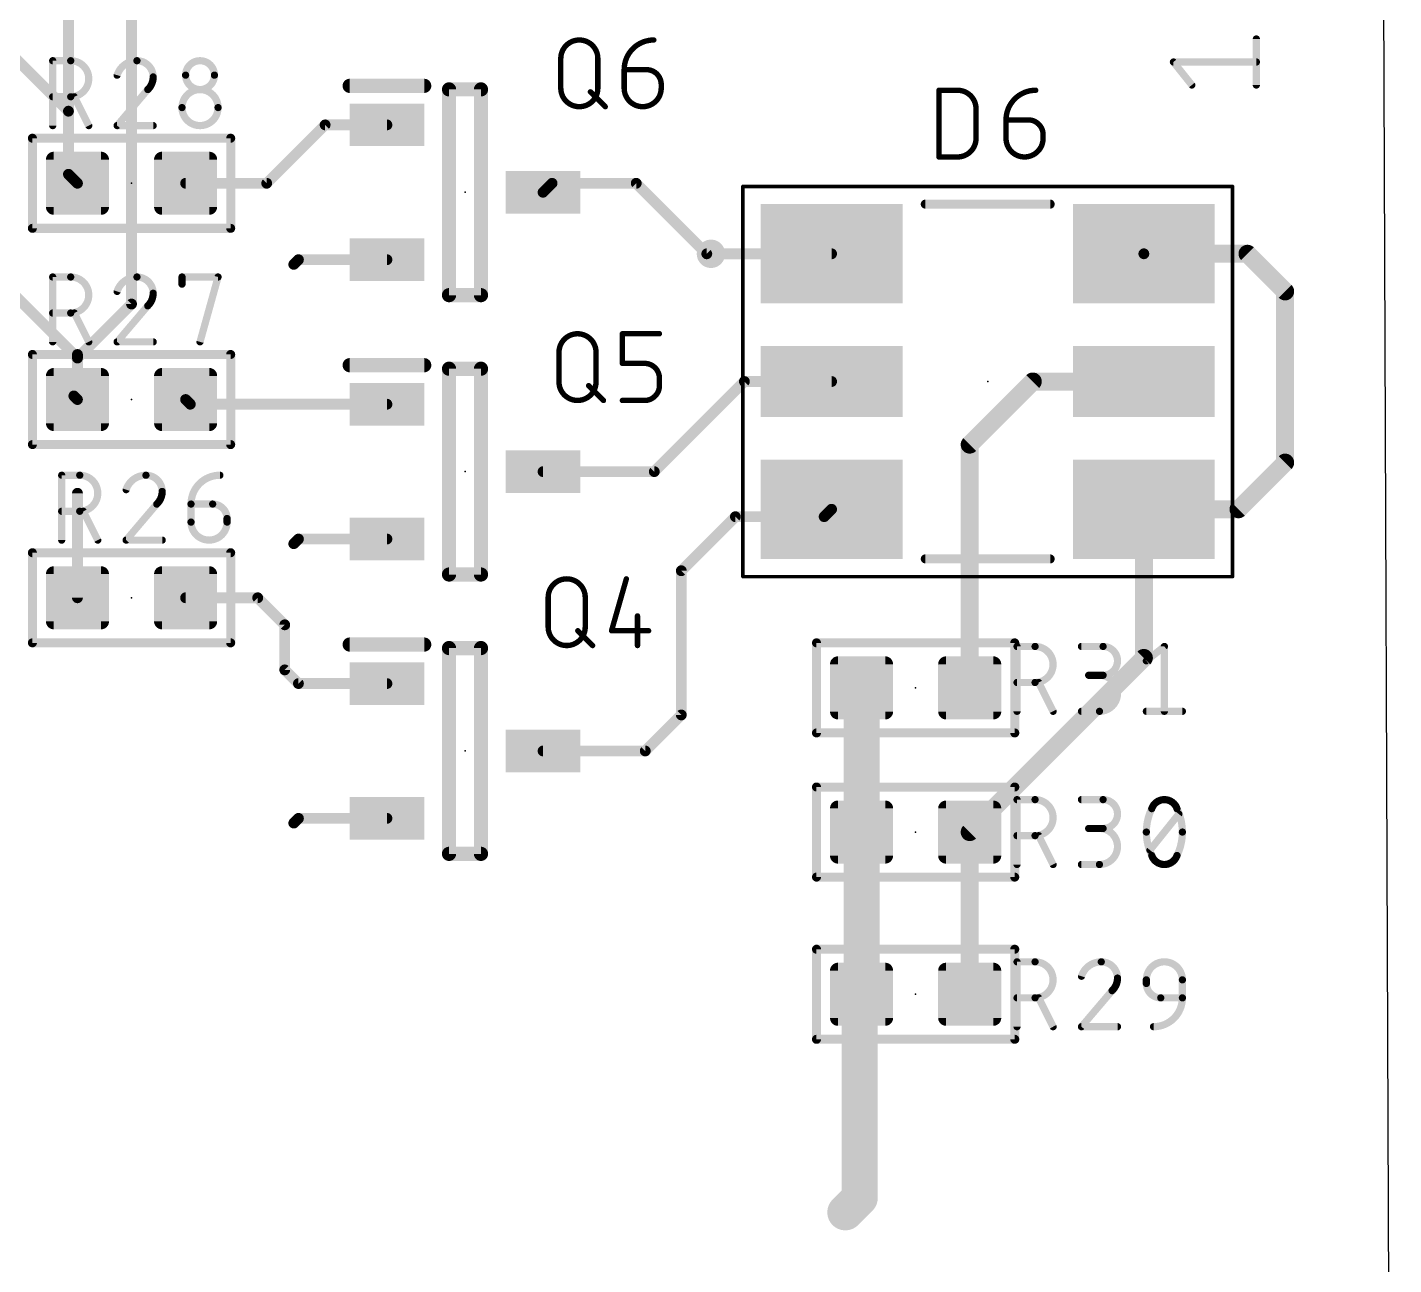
# Model space of a CAD drawing. Extents: x -12 to 108, y -5 to 75.
# Drawn here: x 84.26 to 103.51, y 18.54 to 35.98 of the extents above; entities that cross this region are included whole.
import ezdxf

# ---------------------------------------------------------------- set-up
doc = ezdxf.new("R2010")
doc.units = 0
doc.header["$MEASUREMENT"] = 0
doc.layers.get('0').update_dxf_attribs({"linetype": 'CONTINUOUS'})
for name, color, linetype in [('1', 12, 'CONTINUOUS'), ('20', 31, 'CONTINUOUS'), ('21', 41, 'CONTINUOUS'), ('23', 53, 'CONTINUOUS'), ('25', 253, 'CONTINUOUS'), ('39', 12, 'CONTINUOUS')]:
    doc.layers.add(name, color=color, linetype=linetype)

# ---------------------------------------------------------------- blocks, each defined once
blk = doc.blocks.new('RECT')
blk.add_solid([(-0.5, -0.5), (0.5, -0.5), (-0.5, 0.5), (0.5, 0.5)])
blk = doc.blocks.new('RECT142240X142240R25')
at = {"const_width": 0.1111}
blk.add_lwpolyline([(0.3889, -0.3334), (0.3889, 0.3334, 0.4142), (0.3334, 0.3889), (-0.3334, 0.3889, 0.4142), (-0.3889, 0.3334), (-0.3889, -0.3334, 0.4142), (-0.3334, -0.3889), (0.3334, -0.3889, 0.4142)], format="xyb", close=True, dxfattribs=at)
blk.add_solid([(-0.3588, -0.3588), (0.3588, -0.3588), (-0.3588, 0.3588), (0.3588, 0.3588)])

msp = doc.modelspace()

# ---------------------------------------------------------------- linework, layer by layer
at = {"layer": '1'}
for points, const_width in [([(85.725, 59.3852), (85.725, 32.0802)], 0.1524), ([(84.836, 57.7342), (84.836, 34.798)], 0.1524), ([(84.836, 34.798), (84.0486, 35.5854)], 0.1524), ([(84.836, 33.909), (84.836, 34.798)], 0.1524), ([(84.963, 31.3182), (81.6229, 34.6583)], 0.1524), ([(88.453, 34.605), (87.63, 33.782)], 0.1524), ([(89.324, 34.605), (88.453, 34.605)], 0.1524), ([(84.963, 33.782), (84.836, 33.909)], 0.1524), ([(87.63, 33.782), (86.487, 33.782)], 0.1524), ([(91.651, 33.782), (91.524, 33.655)], 0.1524), ([(92.837, 33.782), (91.651, 33.782)], 0.1524), ([(93.831, 32.788), (92.837, 33.782)], 0.1524), ([(88.011, 32.639), (88.077, 32.705)], 0.1524), ([(89.324, 32.705), (88.077, 32.705)], 0.1524), ([(95.59, 32.788), (93.831, 32.788)], 0.1524), ([(99.99, 32.788), (101.451, 32.788)], 0.254), ([(99.99, 32.788), (99.99, 32.788)], 0.1524), ([(101.981, 32.258), (101.451, 32.788)], 0.254), ([(101.981, 29.845), (101.981, 32.258)], 0.254), ([(85.725, 32.0802), (84.963, 31.3182)], 0.1524), ([(84.963, 31.369), (84.963, 31.3182)], 0.1524), ([(84.963, 30.734), (84.963, 31.3182)], 0.1524), ([(94.361, 30.988), (93.091, 29.718)], 0.1524), ([(95.59, 30.988), (94.361, 30.988)], 0.1524), ([(97.536, 30.099), (98.425, 30.988)], 0.254), ([(98.425, 30.988), (99.99, 30.988)], 0.254), ([(84.963, 30.734), (84.9122, 30.7848)], 0.1524), ([(86.553, 30.668), (86.487, 30.734)], 0.1524), ([(89.324, 30.668), (86.553, 30.668)], 0.1524), ([(97.536, 26.67), (97.536, 30.099)], 0.254), ([(101.324, 29.188), (101.981, 29.845)], 0.254), ([(93.091, 29.718), (91.524, 29.718)], 0.1524), ([(84.963, 29.4132), (84.963, 27.94)], 0.1524), ([(99.99, 27.092), (99.99, 29.188)], 0.254), ([(99.99, 29.188), (101.324, 29.188)], 0.254), ([(94.234, 29.083), (93.472, 28.321)], 0.1524), ([(95.485, 29.083), (94.234, 29.083)], 0.1524), ([(95.59, 29.188), (95.485, 29.083)], 0.1524), ([(88.077, 28.768), (88.011, 28.702)], 0.1524), ([(89.324, 28.768), (88.077, 28.768)], 0.1524), ([(93.472, 28.321), (93.472, 26.289)], 0.1524), ([(87.503, 27.94), (86.487, 27.94)], 0.1524), ([(87.884, 27.559), (87.503, 27.94)], 0.1524), ([(87.884, 26.924), (87.884, 27.559)], 0.1524), ([(97.536, 24.638), (99.99, 27.092)], 0.254), ([(88.077, 26.731), (87.884, 26.924)], 0.1524), ([(89.324, 26.731), (88.077, 26.731)], 0.1524), ([(96.012, 26.67), (96.012, 24.638)], 0.508), ([(93.472, 26.289), (92.964, 25.781)], 0.1524), ([(92.964, 25.781), (91.524, 25.781)], 0.1524), ([(88.011, 24.765), (88.077, 24.831)], 0.1524), ([(89.324, 24.831), (88.077, 24.831)], 0.1524), ([(96.012, 24.638), (96.012, 22.352)], 0.508), ([(97.536, 24.638), (97.536, 22.352)], 0.254), ([(96.012, 22.352), (95.9866, 22.3266)], 0.508), ([(95.9866, 22.3266), (95.9866, 19.4818)], 0.508), ([(95.7834, 19.2786), (95.9866, 19.4818)], 0.508)]:
    msp.add_lwpolyline(points, dxfattribs=dict(at, const_width=const_width))
for points, const_width in [([(84.8741, 34.798, 1), (84.7979, 34.798)], 0.0762), ([(84.8091, 34.7711, 1), (84.8629, 34.8249)], 0.0762), ([(84.7979, 34.798, 1), (84.8741, 34.798)], 0.0762), ([(88.453, 34.6431, 1), (88.453, 34.5669)], 0.0762), ([(88.4799, 34.5781, 1), (88.4261, 34.6319)], 0.0762), ([(89.324, 34.5669, 1), (89.324, 34.6431)], 0.0762), ([(84.7979, 33.909, 1), (84.8741, 33.909)], 0.0762), ([(84.8629, 33.9359, 1), (84.8091, 33.8821)], 0.0762), ([(84.9361, 33.7551, 1), (84.9899, 33.8089)], 0.0762), ([(86.487, 33.8201, 1), (86.487, 33.7439)], 0.0762), ([(87.6031, 33.8089, 1), (87.6569, 33.7551)], 0.0762), ([(87.63, 33.7439, 1), (87.63, 33.8201)], 0.0762), ([(91.4971, 33.6819, 1), (91.5509, 33.6281)], 0.0762), ([(91.651, 33.8201, 1), (91.651, 33.7439)], 0.0762), ([(91.6779, 33.7551, 1), (91.6241, 33.8089)], 0.0762), ([(92.8639, 33.8089, 1), (92.8101, 33.7551)], 0.0762), ([(92.837, 33.7439, 1), (92.837, 33.8201)], 0.0762), ([(88.077, 32.7431, 1), (88.077, 32.6669)], 0.0762), ([(88.1039, 32.6781, 1), (88.0501, 32.7319)], 0.0762), ([(89.324, 32.6669, 1), (89.324, 32.7431)], 0.0762), ([(93.831, 32.8261, 1), (93.831, 32.7499)], 0.0762), ([(93.8041, 32.7611, 1), (93.8579, 32.8149)], 0.0762), ([(95.59, 32.7499, 1), (95.59, 32.8261)], 0.0762), ([(99.99, 32.8515, 1), (99.99, 32.7245)], 0.127), ([(99.99, 32.8261, 1), (99.99, 32.7499)], 0.0762), ([(99.99, 32.7499, 1), (99.99, 32.8261)], 0.0762), ([(101.4959, 32.8329, 1), (101.4061, 32.7431)], 0.127), ([(101.451, 32.7245, 1), (101.451, 32.8515)], 0.127), ([(87.9841, 32.6659, 1), (88.0379, 32.6121)], 0.0762), ([(102.0445, 32.258, 1), (101.9175, 32.258)], 0.127), ([(101.9361, 32.2131, 1), (102.0259, 32.3029)], 0.127), ([(85.7519, 32.0533, 1), (85.6981, 32.1071)], 0.0762), ([(85.6869, 32.0802, 1), (85.7631, 32.0802)], 0.0762), ([(85.0011, 31.369, 1), (84.9249, 31.369)], 0.0762), ([(85.0011, 31.3182, 1), (84.9249, 31.3182)], 0.0762), ([(84.9249, 31.3182, 1), (85.0011, 31.3182)], 0.0762), ([(84.9361, 31.3451, 1), (84.9899, 31.2913)], 0.0762), ([(84.9361, 31.2913, 1), (84.9899, 31.3451)], 0.0762), ([(94.361, 31.0261, 1), (94.361, 30.9499)], 0.0762), ([(94.3879, 30.9611, 1), (94.3341, 31.0149)], 0.0762), ([(95.59, 30.9499, 1), (95.59, 31.0261)], 0.0762), ([(98.425, 31.0515, 1), (98.425, 30.9245)], 0.127), ([(98.4699, 30.9431, 1), (98.3801, 31.0329)], 0.127), ([(99.99, 30.9245, 1), (99.99, 31.0515)], 0.127), ([(84.9391, 30.8117, 1), (84.8853, 30.7579)], 0.0762), ([(86.5139, 30.7609, 1), (86.4601, 30.7071)], 0.0762), ([(84.9249, 30.734, 1), (85.0011, 30.734)], 0.0762), ([(84.9361, 30.7071, 1), (84.9899, 30.7609)], 0.0762), ([(86.553, 30.7061, 1), (86.553, 30.6299)], 0.0762), ([(86.5261, 30.6411, 1), (86.5799, 30.6949)], 0.0762), ([(89.324, 30.6299, 1), (89.324, 30.7061)], 0.0762), ([(97.5995, 30.099, 1), (97.4725, 30.099)], 0.127), ([(97.4911, 30.1439, 1), (97.5809, 30.0541)], 0.127), ([(101.9175, 29.845, 1), (102.0445, 29.845)], 0.127), ([(102.0259, 29.8001, 1), (101.9361, 29.8899)], 0.127), ([(91.524, 29.7561, 1), (91.524, 29.6799)], 0.0762), ([(93.0641, 29.7449, 1), (93.1179, 29.6911)], 0.0762), ([(93.091, 29.6799, 1), (93.091, 29.7561)], 0.0762), ([(85.0011, 29.4132, 1), (84.9249, 29.4132)], 0.0762), ([(100.0535, 29.188, 1), (99.9265, 29.188)], 0.127), ([(99.99, 29.2515, 1), (99.99, 29.1245)], 0.127), ([(101.2791, 29.2329, 1), (101.3689, 29.1431)], 0.127), ([(101.324, 29.1245, 1), (101.324, 29.2515)], 0.127), ([(94.234, 29.1211, 1), (94.234, 29.0449)], 0.0762), ([(94.2609, 29.0561, 1), (94.2071, 29.1099)], 0.0762), ([(95.4581, 29.1099, 1), (95.5119, 29.0561)], 0.0762), ([(95.485, 29.0449, 1), (95.485, 29.1211)], 0.0762), ([(95.6169, 29.1611, 1), (95.5631, 29.2149)], 0.0762), ([(87.9841, 28.7289, 1), (88.0379, 28.6751)], 0.0762), ([(88.077, 28.8061, 1), (88.077, 28.7299)], 0.0762), ([(88.1039, 28.7411, 1), (88.0501, 28.7949)], 0.0762), ([(89.324, 28.7299, 1), (89.324, 28.8061)], 0.0762), ([(93.5101, 28.321, 1), (93.4339, 28.321)], 0.0762), ([(93.4451, 28.3479, 1), (93.4989, 28.2941)], 0.0762), ([(84.9249, 27.94, 1), (85.0011, 27.94)], 0.0762), ([(86.487, 27.9781, 1), (86.487, 27.9019)], 0.0762), ([(87.5299, 27.9669, 1), (87.4761, 27.9131)], 0.0762), ([(87.503, 27.9019, 1), (87.503, 27.9781)], 0.0762), ([(87.9221, 27.559, 1), (87.8459, 27.559)], 0.0762), ([(87.8571, 27.5321, 1), (87.9109, 27.5859)], 0.0762), ([(99.9265, 27.092, 1), (100.0535, 27.092)], 0.127), ([(100.0349, 27.0471, 1), (99.9451, 27.1369)], 0.127), ([(87.8459, 26.924, 1), (87.9221, 26.924)], 0.0762), ([(87.9109, 26.9509, 1), (87.8571, 26.8971)], 0.0762), ([(88.077, 26.7691, 1), (88.077, 26.6929)], 0.0762), ([(88.0501, 26.7041, 1), (88.1039, 26.7579)], 0.0762), ([(89.324, 26.6929, 1), (89.324, 26.7691)], 0.0762), ([(96.139, 26.67, 1), (95.885, 26.67)], 0.254), ([(97.4725, 26.67, 1), (97.5995, 26.67)], 0.127), ([(93.4339, 26.289, 1), (93.5101, 26.289)], 0.0762), ([(93.4989, 26.2621, 1), (93.4451, 26.3159)], 0.0762), ([(91.524, 25.8191, 1), (91.524, 25.7429)], 0.0762), ([(92.9371, 25.8079, 1), (92.9909, 25.7541)], 0.0762), ([(92.964, 25.7429, 1), (92.964, 25.8191)], 0.0762), ([(88.077, 24.8691, 1), (88.077, 24.7929)], 0.0762), ([(88.1039, 24.8041, 1), (88.0501, 24.8579)], 0.0762), ([(89.324, 24.7929, 1), (89.324, 24.8691)], 0.0762), ([(96.139, 24.638, 1), (95.885, 24.638)], 0.254), ([(87.9841, 24.7919, 1), (88.0379, 24.7381)], 0.0762), ([(95.885, 24.638, 1), (96.139, 24.638)], 0.254), ([(97.5995, 24.638, 1), (97.4725, 24.638)], 0.127), ([(97.4911, 24.6829, 1), (97.5809, 24.5931)], 0.127), ([(96.1136, 22.3266, 1), (95.8596, 22.3266)], 0.254), ([(95.8968, 22.4164, 1), (96.0764, 22.2368)], 0.254), ([(96.1018, 22.2622, 1), (95.9222, 22.4418)], 0.254), ([(95.885, 22.352, 1), (96.139, 22.352)], 0.254), ([(97.4725, 22.352, 1), (97.5995, 22.352)], 0.127), ([(96.0764, 19.392, 1), (95.8968, 19.5716)], 0.254), ([(95.6936, 19.3684, 1), (95.8732, 19.1888)], 0.254), ([(95.8596, 19.4818, 1), (96.1136, 19.4818)], 0.254)]:
    msp.add_lwpolyline(points, format="xyb", dxfattribs=dict(at, const_width=const_width))
at = {"layer": '20'}
msp.add_line((103.5104, -0.127), (103.2564, 65.964), dxfattribs=at)
at = {"layer": '21'}
for points, const_width in [([(101.5752, 35.1666), (101.5752, 35.8157)], 0.1016), ([(100.6665, 35.1666), (100.4068, 35.4912)], 0.1016), ([(100.4068, 35.4912), (101.5752, 35.4912)], 0.1016), ([(88.799, 35.155), (89.849, 35.155)], 0.2), ([(90.199, 35.105), (90.649, 35.105)], 0.2), ([(90.199, 32.205), (90.199, 35.105)], 0.2), ([(90.649, 35.105), (90.649, 32.205)], 0.2), ([(84.328, 33.147), (84.328, 34.417)], 0.127), ([(84.328, 34.417), (87.122, 34.417)], 0.127), ([(87.122, 34.417), (87.122, 33.147)], 0.127), ([(96.91, 33.488), (98.67, 33.488)], 0.127), ([(87.122, 33.147), (84.328, 33.147)], 0.127), ([(90.649, 32.205), (90.199, 32.205)], 0.2), ([(84.328, 31.369), (87.122, 31.369)], 0.127), ([(84.328, 30.099), (84.328, 31.369)], 0.127), ([(87.122, 31.369), (87.122, 30.099)], 0.127), ([(88.799, 31.218), (89.849, 31.218)], 0.2), ([(90.199, 31.168), (90.649, 31.168)], 0.2), ([(90.199, 28.268), (90.199, 31.168)], 0.2), ([(90.649, 31.168), (90.649, 28.268)], 0.2), ([(87.122, 30.099), (84.328, 30.099)], 0.127), ([(84.328, 28.575), (87.122, 28.575)], 0.127), ([(84.328, 27.305), (84.328, 28.575)], 0.127), ([(87.122, 28.575), (87.122, 27.305)], 0.127), ([(96.91, 28.488), (98.67, 28.488)], 0.127), ([(90.649, 28.268), (90.199, 28.268)], 0.2), ([(87.122, 27.305), (84.328, 27.305)], 0.127), ([(88.799, 27.281), (89.849, 27.281)], 0.2), ([(95.377, 27.305), (98.171, 27.305)], 0.127), ([(95.377, 26.035), (95.377, 27.305)], 0.127), ([(98.171, 27.305), (98.171, 26.035)], 0.127), ([(90.199, 27.231), (90.649, 27.231)], 0.2), ([(90.199, 24.331), (90.199, 27.231)], 0.2), ([(90.649, 27.231), (90.649, 24.331)], 0.2), ([(98.171, 26.035), (95.377, 26.035)], 0.127), ([(95.377, 25.273), (98.171, 25.273)], 0.127), ([(95.377, 24.003), (95.377, 25.273)], 0.127), ([(98.171, 25.273), (98.171, 24.003)], 0.127), ([(90.649, 24.331), (90.199, 24.331)], 0.2), ([(98.171, 24.003), (95.377, 24.003)], 0.127), ([(95.377, 22.987), (98.171, 22.987)], 0.127), ([(95.377, 21.717), (95.377, 22.987)], 0.127), ([(98.171, 22.987), (98.171, 21.717)], 0.127), ([(98.171, 21.717), (95.377, 21.717)], 0.127)]:
    msp.add_lwpolyline(points, dxfattribs=dict(at, const_width=const_width))
for points, const_width in [([(101.6006, 35.8157, 1), (101.5498, 35.8157)], 0.0508), ([(100.4068, 35.5166, 1), (100.4068, 35.4658)], 0.0508), ([(100.4266, 35.507, 1), (100.387, 35.4753)], 0.0508), ([(101.5752, 35.4658, 1), (101.5752, 35.5166)], 0.0508), ([(88.799, 35.205, 1), (88.799, 35.105)], 0.1), ([(89.849, 35.105, 1), (89.849, 35.205)], 0.1), ([(90.199, 35.155, 1), (90.199, 35.055)], 0.1), ([(90.249, 35.105, 1), (90.149, 35.105)], 0.1), ([(90.699, 35.105, 1), (90.599, 35.105)], 0.1), ([(90.649, 35.055, 1), (90.649, 35.155)], 0.1), ([(100.6466, 35.1507, 1), (100.6863, 35.1825)], 0.0508), ([(101.5498, 35.1666, 1), (101.6006, 35.1666)], 0.0508), ([(84.328, 34.4488, 1), (84.328, 34.3852)], 0.0635), ([(84.3598, 34.417, 1), (84.2963, 34.417)], 0.0635), ([(87.1538, 34.417, 1), (87.0902, 34.417)], 0.0635), ([(87.122, 34.3852, 1), (87.122, 34.4488)], 0.0635), ([(96.91, 33.5198, 1), (96.91, 33.4562)], 0.0635), ([(98.67, 33.4562, 1), (98.67, 33.5198)], 0.0635), ([(84.328, 33.1788, 1), (84.328, 33.1152)], 0.0635), ([(84.2963, 33.147, 1), (84.3598, 33.147)], 0.0635), ([(87.0902, 33.147, 1), (87.1538, 33.147)], 0.0635), ([(87.122, 33.1152, 1), (87.122, 33.1788)], 0.0635), ([(93.89, 32.688, 1), (93.89, 32.888, 1), (93.89, 32.688)], 0.2), ([(90.199, 32.255, 1), (90.199, 32.155)], 0.1), ([(90.149, 32.205, 1), (90.249, 32.205)], 0.1), ([(90.599, 32.205, 1), (90.699, 32.205)], 0.1), ([(90.649, 32.155, 1), (90.649, 32.255)], 0.1), ([(84.3598, 31.369, 1), (84.2963, 31.369)], 0.0635), ([(84.328, 31.4007, 1), (84.328, 31.3373)], 0.0635), ([(87.1538, 31.369, 1), (87.0902, 31.369)], 0.0635), ([(87.122, 31.3373, 1), (87.122, 31.4007)], 0.0635), ([(88.799, 31.268, 1), (88.799, 31.168)], 0.1), ([(89.849, 31.168, 1), (89.849, 31.268)], 0.1), ([(90.199, 31.218, 1), (90.199, 31.118)], 0.1), ([(90.249, 31.168, 1), (90.149, 31.168)], 0.1), ([(90.699, 31.168, 1), (90.599, 31.168)], 0.1), ([(90.649, 31.118, 1), (90.649, 31.218)], 0.1), ([(84.328, 30.1307, 1), (84.328, 30.0673)], 0.0635), ([(84.2963, 30.099, 1), (84.3598, 30.099)], 0.0635), ([(87.0902, 30.099, 1), (87.1538, 30.099)], 0.0635), ([(87.122, 30.0673, 1), (87.122, 30.1307)], 0.0635), ([(84.328, 28.6068, 1), (84.328, 28.5433)], 0.0635), ([(84.3598, 28.575, 1), (84.2963, 28.575)], 0.0635), ([(87.1538, 28.575, 1), (87.0902, 28.575)], 0.0635), ([(87.122, 28.5433, 1), (87.122, 28.6068)], 0.0635), ([(96.91, 28.5198, 1), (96.91, 28.4563)], 0.0635), ([(98.67, 28.4563, 1), (98.67, 28.5198)], 0.0635), ([(90.199, 28.318, 1), (90.199, 28.218)], 0.1), ([(90.149, 28.268, 1), (90.249, 28.268)], 0.1), ([(90.599, 28.268, 1), (90.699, 28.268)], 0.1), ([(90.649, 28.218, 1), (90.649, 28.318)], 0.1), ([(84.328, 27.3367, 1), (84.328, 27.2733)], 0.0635), ([(87.122, 27.2733, 1), (87.122, 27.3367)], 0.0635), ([(88.799, 27.331, 1), (88.799, 27.231)], 0.1), ([(89.849, 27.231, 1), (89.849, 27.331)], 0.1), ([(95.4088, 27.305, 1), (95.3453, 27.305)], 0.0635), ([(95.377, 27.3367, 1), (95.377, 27.2733)], 0.0635), ([(98.2028, 27.305, 1), (98.1393, 27.305)], 0.0635), ([(98.171, 27.2733, 1), (98.171, 27.3367)], 0.0635), ([(84.2963, 27.305, 1), (84.3598, 27.305)], 0.0635), ([(87.0902, 27.305, 1), (87.1538, 27.305)], 0.0635), ([(90.199, 27.281, 1), (90.199, 27.181)], 0.1), ([(90.249, 27.231, 1), (90.149, 27.231)], 0.1), ([(90.699, 27.231, 1), (90.599, 27.231)], 0.1), ([(90.649, 27.181, 1), (90.649, 27.281)], 0.1), ([(95.377, 26.0667, 1), (95.377, 26.0033)], 0.0635), ([(95.3453, 26.035, 1), (95.4088, 26.035)], 0.0635), ([(98.1393, 26.035, 1), (98.2028, 26.035)], 0.0635), ([(98.171, 26.0033, 1), (98.171, 26.0667)], 0.0635), ([(95.4088, 25.273, 1), (95.3453, 25.273)], 0.0635), ([(95.377, 25.3047, 1), (95.377, 25.2413)], 0.0635), ([(98.2028, 25.273, 1), (98.1393, 25.273)], 0.0635), ([(98.171, 25.2413, 1), (98.171, 25.3047)], 0.0635), ([(90.199, 24.381, 1), (90.199, 24.281)], 0.1), ([(90.149, 24.331, 1), (90.249, 24.331)], 0.1), ([(90.599, 24.331, 1), (90.699, 24.331)], 0.1), ([(90.649, 24.281, 1), (90.649, 24.381)], 0.1), ([(95.377, 24.0347, 1), (95.377, 23.9713)], 0.0635), ([(95.3453, 24.003, 1), (95.4088, 24.003)], 0.0635), ([(98.1393, 24.003, 1), (98.2028, 24.003)], 0.0635), ([(98.171, 23.9713, 1), (98.171, 24.0347)], 0.0635), ([(95.377, 23.0188, 1), (95.377, 22.9553)], 0.0635), ([(95.4088, 22.987, 1), (95.3453, 22.987)], 0.0635), ([(98.2028, 22.987, 1), (98.1393, 22.987)], 0.0635), ([(98.171, 22.9553, 1), (98.171, 23.0188)], 0.0635), ([(95.377, 21.7488, 1), (95.377, 21.6853)], 0.0635), ([(98.171, 21.6853, 1), (98.171, 21.7488)], 0.0635), ([(95.3453, 21.717, 1), (95.4088, 21.717)], 0.0635), ([(98.1393, 21.717, 1), (98.2028, 21.717)], 0.0635)]:
    msp.add_lwpolyline(points, format="xyb", dxfattribs=dict(at, const_width=const_width))
at = {"layer": '23'}
for p in [(85.725, 33.782), (90.424, 33.655), (97.79, 30.988), (85.725, 30.734), (90.424, 29.718), (85.725, 27.94), (96.774, 26.67), (90.424, 25.781), (96.774, 24.638), (96.774, 22.352)]:
    msp.add_point(p, dxfattribs=at)
at = {"layer": '25'}
for points, const_width in [([(92.2959, 35.5402, 1), (91.7738, 35.5402)], 0.0762), ([(93.0846, 35.8013, 0.4142), (92.6669, 35.3836)], 0.0762), ([(93.0846, 35.7823, 1), (93.0846, 35.8203)], 0.0381), ([(84.6394, 35.5092, 1), (84.5886, 35.5092)], 0.0508), ([(84.614, 35.5346, 1), (84.614, 35.4838)], 0.0508), ([(84.868, 35.0012, 1), (84.868, 35.5092)], 0.1016), ([(84.868, 35.5346, 1), (84.868, 35.4838)], 0.0508), ([(84.868, 35.4838, 1), (84.868, 35.5346)], 0.0508), ([(85.8012, 35.5092, 0.3252), (85.5218, 35.306)], 0.1016), ([(86.0298, 35.2806, 0.4142), (85.8012, 35.5092)], 0.1016), ([(85.8012, 35.5346, 1), (85.8012, 35.4838)], 0.0508), ([(85.8012, 35.4838, 1), (85.8012, 35.5346)], 0.0508), ([(86.8934, 35.306, 1), (86.487, 35.306)], 0.1016), ([(91.7928, 35.5402, 1), (91.7547, 35.5402)], 0.0381), ([(91.7547, 35.5402, 1), (91.7928, 35.5402)], 0.0381), ([(92.3149, 35.5402, 1), (92.2768, 35.5402)], 0.0381), ([(92.2768, 35.5402, 1), (92.3149, 35.5402)], 0.0381), ([(85.4976, 35.3138, 1), (85.546, 35.2982)], 0.0508), ([(85.9536, 35.1028, 0.2053), (86.0298, 35.2806)], 0.1016), ([(86.0552, 35.2806, 1), (86.0044, 35.2806)], 0.0508), ([(86.0044, 35.2806, 1), (86.0552, 35.2806)], 0.0508), ([(86.487, 35.306, 1), (86.8934, 35.306)], 0.1016), ([(86.5124, 35.306, 1), (86.4616, 35.306)], 0.0508), ([(86.4616, 35.306, 1), (86.5124, 35.306)], 0.0508), ([(86.9188, 35.306, 1), (86.868, 35.306)], 0.0508), ([(86.868, 35.306, 1), (86.9188, 35.306)], 0.0508), ([(92.6669, 35.4027, 1), (92.6669, 35.3646)], 0.0381), ([(92.686, 35.3836, 1), (92.6479, 35.3836)], 0.0381), ([(92.6479, 35.3836, 1), (92.686, 35.3836)], 0.0381), ([(92.9802, 35.4027, 1), (92.9802, 35.3646)], 0.0381), ([(93.189, 35.1748, 0.4142), (92.9802, 35.3836)], 0.0762), ([(92.9802, 35.3646, 1), (92.9802, 35.4027)], 0.0381), ([(84.614, 35.0266, 1), (84.614, 34.9758)], 0.0508), ([(84.868, 35.0266, 1), (84.868, 34.9758)], 0.0508), ([(84.868, 34.9758, 1), (84.868, 35.0266)], 0.0508), ([(84.9415, 35.0126, 1), (84.8961, 34.9898)], 0.0508), ([(85.9361, 35.1212, 1), (85.9711, 35.0844)], 0.0508), ([(85.973, 35.0863, 1), (85.9342, 35.1193)], 0.0508), ([(86.9442, 34.8488, 1), (86.4362, 34.8488)], 0.1016), ([(91.7928, 35.1226, 1), (91.7547, 35.1226)], 0.0381), ([(91.7547, 35.1226, 1), (91.7928, 35.1226)], 0.0381), ([(91.7738, 35.1226, 1), (92.2959, 35.1226)], 0.0762), ([(92.2049, 35.0838, 1), (92.178, 35.0569)], 0.0381), ([(92.3149, 35.1226, 1), (92.2768, 35.1226)], 0.0381), ([(92.2768, 35.1226, 1), (92.3149, 35.1226)], 0.0381), ([(92.6669, 35.1226, 1), (93.189, 35.1226)], 0.0762), ([(92.686, 35.1226, 1), (92.6479, 35.1226)], 0.0381), ([(92.6479, 35.1226, 1), (92.686, 35.1226)], 0.0381), ([(93.2081, 35.1748, 1), (93.17, 35.1748)], 0.0381), ([(93.17, 35.1748, 1), (93.2081, 35.1748)], 0.0381), ([(93.2081, 35.1226, 1), (93.17, 35.1226)], 0.0381), ([(93.17, 35.1226, 1), (93.2081, 35.1226)], 0.0381), ([(97.1031, 35.112, 1), (97.1031, 35.0739)], 0.0381), ([(97.1221, 35.0929, 1), (97.0841, 35.0929)], 0.0381), ([(97.3642, 35.112, 1), (97.3642, 35.0739)], 0.0381), ([(97.6252, 34.8318, 0.4142), (97.3642, 35.0929)], 0.0762), ([(97.3642, 35.0739, 1), (97.3642, 35.112)], 0.0381), ([(98.4657, 35.0929, 0.4142), (98.048, 34.6752)], 0.0762), ([(98.4657, 35.0739, 1), (98.4657, 35.1119)], 0.0381), ([(86.4362, 34.8488, 1), (86.9442, 34.8488)], 0.1016), ([(86.4616, 34.8488, 1), (86.4108, 34.8488)], 0.0508), ([(86.4108, 34.8488, 1), (86.4616, 34.8488)], 0.0508), ([(86.9696, 34.8488, 1), (86.9188, 34.8488)], 0.0508), ([(86.9188, 34.8488, 1), (86.9696, 34.8488)], 0.0508), ([(92.3868, 34.848, 1), (92.4138, 34.875)], 0.0381), ([(97.6443, 34.8318, 1), (97.6062, 34.8318)], 0.0381), ([(97.6062, 34.8318, 1), (97.6443, 34.8318)], 0.0381), ([(98.067, 34.6752, 1), (98.0289, 34.6752)], 0.0381), ([(98.0289, 34.6752, 1), (98.067, 34.6752)], 0.0381), ([(98.048, 34.6943, 1), (98.048, 34.6562)], 0.0381), ([(98.3612, 34.6943, 1), (98.3612, 34.6562)], 0.0381), ([(98.5701, 34.4664, 0.4142), (98.3612, 34.6752)], 0.0762), ([(98.3612, 34.6562, 1), (98.3612, 34.6943)], 0.0381), ([(84.5886, 34.5948, 1), (84.6394, 34.5948)], 0.0508), ([(85.0993, 34.5834, 1), (85.1447, 34.6062)], 0.0508), ([(85.5024, 34.6113, 1), (85.5412, 34.5783)], 0.0508), ([(85.5218, 34.6202, 1), (85.5218, 34.5694)], 0.0508), ([(86.0298, 34.5694, 1), (86.0298, 34.6202)], 0.0508), ([(98.5891, 34.4664, 1), (98.551, 34.4664)], 0.0381), ([(98.551, 34.4664, 1), (98.5891, 34.4664)], 0.0381), ([(97.3642, 34.1531, 0.4142), (97.6252, 34.4142)], 0.0762), ([(97.6443, 34.4142, 1), (97.6062, 34.4142)], 0.0381), ([(97.6062, 34.4142, 1), (97.6443, 34.4142)], 0.0381), ([(98.067, 34.4142, 1), (98.0289, 34.4142)], 0.0381), ([(98.0289, 34.4142, 1), (98.067, 34.4142)], 0.0381), ([(98.048, 34.4142, 1), (98.5701, 34.4142)], 0.0762), ([(98.5891, 34.4142, 1), (98.551, 34.4142)], 0.0381), ([(98.551, 34.4142, 1), (98.5891, 34.4142)], 0.0381), ([(97.1031, 34.1722, 1), (97.1031, 34.1341)], 0.0381), ([(97.0841, 34.1531, 1), (97.1221, 34.1531)], 0.0381), ([(97.3642, 34.1721, 1), (97.3642, 34.1341)], 0.0381), ([(97.3642, 34.1341, 1), (97.3642, 34.1722)], 0.0381), ([(84.6394, 32.4612, 1), (84.5886, 32.4612)], 0.0508), ([(84.614, 32.4866, 1), (84.614, 32.4358)], 0.0508), ([(84.868, 31.9532, 1), (84.868, 32.4612)], 0.1016), ([(84.868, 32.4866, 1), (84.868, 32.4358)], 0.0508), ([(84.868, 32.4358, 1), (84.868, 32.4866)], 0.0508), ([(85.8012, 32.4612, 0.3252), (85.5218, 32.258)], 0.1016), ([(86.0298, 32.2326, 0.4142), (85.8012, 32.4612)], 0.1016), ([(85.8012, 32.4866, 1), (85.8012, 32.4358)], 0.0508), ([(85.8012, 32.4358, 1), (85.8012, 32.4866)], 0.0508), ([(86.4616, 32.4612, 1), (86.4108, 32.4612)], 0.0508), ([(86.4362, 32.4866, 1), (86.4362, 32.4358)], 0.0508), ([(86.4108, 32.3596, 1), (86.4616, 32.3596)], 0.0508), ([(86.9687, 32.4544, 1), (86.9197, 32.468)], 0.0508), ([(86.9442, 32.4358, 1), (86.9442, 32.4866)], 0.0508), ([(85.4976, 32.2658, 1), (85.546, 32.2502)], 0.0508), ([(85.9536, 32.0548, 0.2053), (86.0298, 32.2326)], 0.1016), ([(86.0552, 32.2326, 1), (86.0044, 32.2326)], 0.0508), ([(86.0044, 32.2326, 1), (86.0552, 32.2326)], 0.0508), ([(84.614, 31.9786, 1), (84.614, 31.9278)], 0.0508), ([(84.868, 31.9786, 1), (84.868, 31.9278)], 0.0508), ([(84.868, 31.9278, 1), (84.868, 31.9786)], 0.0508), ([(84.9415, 31.9646, 1), (84.8961, 31.9418)], 0.0508), ([(85.9361, 32.0732, 1), (85.9711, 32.0364)], 0.0508), ([(85.973, 32.0383, 1), (85.9342, 32.0713)], 0.0508), ([(85.0993, 31.5354, 1), (85.1447, 31.5582)], 0.0508), ([(85.5024, 31.5633, 1), (85.5412, 31.5303)], 0.0508), ([(85.5218, 31.5722, 1), (85.5218, 31.5214)], 0.0508), ([(86.0298, 31.5214, 1), (86.0298, 31.5722)], 0.0508), ([(86.6657, 31.5536, 1), (86.7147, 31.54)], 0.0508), ([(92.2705, 31.4, 1), (91.7484, 31.4)], 0.0762), ([(92.6415, 31.6802, 1), (92.6415, 31.6421)], 0.0381), ([(92.6606, 31.6611, 1), (92.6225, 31.6611)], 0.0381), ([(93.1636, 31.6421, 1), (93.1636, 31.6802)], 0.0381), ([(84.5886, 31.5468, 1), (84.6394, 31.5468)], 0.0508), ([(91.7674, 31.4, 1), (91.7293, 31.4)], 0.0381), ([(91.7293, 31.4, 1), (91.7674, 31.4)], 0.0381), ([(92.2895, 31.4, 1), (92.2514, 31.4)], 0.0381), ([(92.2514, 31.4, 1), (92.2895, 31.4)], 0.0381), ([(92.6415, 31.2625, 1), (92.6415, 31.2244)], 0.0381), ([(92.6225, 31.2434, 1), (92.6606, 31.2434)], 0.0381), ([(92.9548, 31.2625, 1), (92.9548, 31.2244)], 0.0381), ([(93.1636, 31.0346, 0.4142), (92.9548, 31.2434)], 0.0762), ([(92.9548, 31.2244, 1), (92.9548, 31.2625)], 0.0381), ([(91.7674, 30.9824, 1), (91.7293, 30.9824)], 0.0381), ([(91.7293, 30.9824, 1), (91.7674, 30.9824)], 0.0381), ([(91.7484, 30.9824, 1), (92.2705, 30.9824)], 0.0762), ([(92.2895, 30.9824, 1), (92.2514, 30.9824)], 0.0381), ([(92.2514, 30.9824, 1), (92.2895, 30.9824)], 0.0381), ([(93.1827, 31.0346, 1), (93.1446, 31.0346)], 0.0381), ([(93.1446, 31.0346, 1), (93.1827, 31.0346)], 0.0381), ([(92.1795, 30.9436, 1), (92.1526, 30.9167)], 0.0381), ([(92.9548, 30.7213, 0.4142), (93.1636, 30.9301)], 0.0762), ([(93.1827, 30.9301, 1), (93.1446, 30.9301)], 0.0381), ([(93.1446, 30.9301, 1), (93.1827, 30.9301)], 0.0381), ([(92.3614, 30.7078, 1), (92.3884, 30.7348)], 0.0381), ([(92.6415, 30.7404, 1), (92.6415, 30.7023)], 0.0381), ([(92.9548, 30.7404, 1), (92.9548, 30.7023)], 0.0381), ([(92.9548, 30.7023, 1), (92.9548, 30.7404)], 0.0381), ([(84.7664, 29.6672, 1), (84.7156, 29.6672)], 0.0508), ([(84.741, 29.6926, 1), (84.741, 29.6418)], 0.0508), ([(84.995, 29.1592, 1), (84.995, 29.6672)], 0.1016), ([(84.995, 29.6926, 1), (84.995, 29.6418)], 0.0508), ([(84.995, 29.6418, 1), (84.995, 29.6926)], 0.0508), ([(85.9282, 29.6672, 0.3252), (85.6488, 29.464)], 0.1016), ([(86.1568, 29.4386, 0.4142), (85.9282, 29.6672)], 0.1016), ([(85.9282, 29.6926, 1), (85.9282, 29.6418)], 0.0508), ([(85.9282, 29.6418, 1), (85.9282, 29.6926)], 0.0508), ([(86.9696, 29.6672, 0.4142), (86.5632, 29.2608)], 0.1016), ([(86.9696, 29.6418, 1), (86.9696, 29.6926)], 0.0508), ([(85.6246, 29.4718, 1), (85.673, 29.4562)], 0.0508), ([(86.0806, 29.2608, 0.2053), (86.1568, 29.4386)], 0.1016), ([(86.1822, 29.4386, 1), (86.1314, 29.4386)], 0.0508), ([(86.1314, 29.4386, 1), (86.1822, 29.4386)], 0.0508), ([(86.0631, 29.2792, 1), (86.0981, 29.2424)], 0.0508), ([(86.1, 29.2443, 1), (86.0612, 29.2773)], 0.0508), ([(86.5632, 29.2862, 1), (86.5632, 29.2354)], 0.0508), ([(86.5886, 29.2608, 1), (86.5378, 29.2608)], 0.0508), ([(86.5378, 29.2608, 1), (86.5886, 29.2608)], 0.0508), ([(87.0712, 29.0576, 0.4142), (86.868, 29.2608)], 0.1016), ([(86.868, 29.2862, 1), (86.868, 29.2354)], 0.0508), ([(86.868, 29.2354, 1), (86.868, 29.2862)], 0.0508), ([(84.741, 29.1846, 1), (84.741, 29.1338)], 0.0508), ([(84.995, 29.1846, 1), (84.995, 29.1338)], 0.0508), ([(84.995, 29.1338, 1), (84.995, 29.1846)], 0.0508), ([(85.0685, 29.1706, 1), (85.0231, 29.1478)], 0.0508), ([(87.0966, 29.0576, 1), (87.0458, 29.0576)], 0.0508), ([(87.0458, 29.0576, 1), (87.0966, 29.0576)], 0.0508), ([(86.5632, 29.0068, 1), (87.0712, 29.0068)], 0.1016), ([(86.5886, 29.0068, 1), (86.5378, 29.0068)], 0.0508), ([(86.5378, 29.0068, 1), (86.5886, 29.0068)], 0.0508), ([(87.0966, 29.0068, 1), (87.0458, 29.0068)], 0.0508), ([(87.0458, 29.0068, 1), (87.0966, 29.0068)], 0.0508), ([(84.7156, 28.7528, 1), (84.7664, 28.7528)], 0.0508), ([(85.2263, 28.7414, 1), (85.2717, 28.7642)], 0.0508), ([(85.6294, 28.7693, 1), (85.6682, 28.7363)], 0.0508), ([(85.6488, 28.7782, 1), (85.6488, 28.7274)], 0.0508), ([(86.1568, 28.7274, 1), (86.1568, 28.7782)], 0.0508), ([(92.1181, 27.9456, 1), (91.596, 27.9456)], 0.0762), ([(92.7163, 28.2015, 1), (92.6797, 28.2119)], 0.0381), ([(91.615, 27.9456, 1), (91.5769, 27.9456)], 0.0381), ([(91.5769, 27.9456, 1), (91.615, 27.9456)], 0.0381), ([(92.1371, 27.9456, 1), (92.099, 27.9456)], 0.0381), ([(92.099, 27.9456, 1), (92.1371, 27.9456)], 0.0381), ([(91.615, 27.528, 1), (91.5769, 27.528)], 0.0381), ([(91.5769, 27.528, 1), (91.615, 27.528)], 0.0381), ([(91.596, 27.528, 1), (92.1181, 27.528)], 0.0762), ([(92.1371, 27.528, 1), (92.099, 27.528)], 0.0381), ([(92.099, 27.528, 1), (92.1371, 27.528)], 0.0381), ([(92.8737, 27.6846, 1), (92.8356, 27.6846)], 0.0381), ([(92.0271, 27.4892, 1), (92.0002, 27.4623)], 0.0381), ([(92.4891, 27.4948, 1), (92.4891, 27.4567)], 0.0381), ([(92.4708, 27.481, 1), (92.5075, 27.4705)], 0.0381), ([(93.0112, 27.4567, 1), (93.0112, 27.4948)], 0.0381), ([(92.209, 27.2534, 1), (92.236, 27.2804)], 0.0381), ([(92.8356, 27.2669, 1), (92.8737, 27.2669)], 0.0381), ([(98.2284, 27.2542, 1), (98.1776, 27.2542)], 0.0508), ([(98.203, 27.2796, 1), (98.203, 27.2288)], 0.0508), ([(98.457, 26.7462, 1), (98.457, 27.2542)], 0.1016), ([(98.457, 27.2796, 1), (98.457, 27.2288)], 0.0508), ([(98.457, 27.2288, 1), (98.457, 27.2796)], 0.0508), ([(99.1108, 27.2796, 1), (99.1108, 27.2288)], 0.0508), ([(99.4156, 26.8478, 1), (99.4156, 27.2542)], 0.1016), ([(99.4156, 27.2796, 1), (99.4156, 27.2288)], 0.0508), ([(99.4156, 27.2288, 1), (99.4156, 27.2796)], 0.0508), ([(100.3046, 27.2542, 1), (100.2538, 27.2542)], 0.0508), ([(100.2951, 27.2344, 1), (100.2633, 27.274)], 0.0508), ([(100.0093, 27.0708, 1), (100.0411, 27.0312)], 0.0508), ([(98.203, 26.7716, 1), (98.203, 26.7208)], 0.0508), ([(98.457, 26.7716, 1), (98.457, 26.7208)], 0.0508), ([(98.457, 26.7208, 1), (98.457, 26.7716)], 0.0508), ([(98.5305, 26.7576, 1), (98.4851, 26.7348)], 0.0508), ([(99.2124, 26.8732, 1), (99.2124, 26.8224)], 0.0508), ([(99.3648, 26.3398, 1), (99.3648, 26.8478)], 0.1016), ([(99.3648, 26.8732, 1), (99.3648, 26.8224)], 0.0508), ([(99.4156, 26.8732, 1), (99.4156, 26.8224)], 0.0508), ([(99.4156, 26.8224, 1), (99.4156, 26.8732)], 0.0508), ([(99.1108, 26.3652, 1), (99.1108, 26.3144)], 0.0508), ([(99.3648, 26.3652, 1), (99.3648, 26.3144)], 0.0508), ([(99.3648, 26.3144, 1), (99.3648, 26.3652)], 0.0508), ([(100.0252, 26.3652, 1), (100.0252, 26.3144)], 0.0508), ([(100.5332, 26.3144, 1), (100.5332, 26.3652)], 0.0508), ([(98.1776, 26.3398, 1), (98.2284, 26.3398)], 0.0508), ([(98.6883, 26.3284, 1), (98.7337, 26.3512)], 0.0508), ([(100.2538, 26.3398, 1), (100.3046, 26.3398)], 0.0508), ([(98.2284, 25.0952, 1), (98.1776, 25.0952)], 0.0508), ([(98.203, 25.1206, 1), (98.203, 25.0698)], 0.0508), ([(98.457, 24.5872, 1), (98.457, 25.0952)], 0.1016), ([(98.457, 25.1206, 1), (98.457, 25.0698)], 0.0508), ([(98.457, 25.0698, 1), (98.457, 25.1206)], 0.0508), ([(99.1108, 25.1206, 1), (99.1108, 25.0698)], 0.0508), ([(99.4156, 24.6888, 1), (99.4156, 25.0952)], 0.1016), ([(99.4156, 25.1206, 1), (99.4156, 25.0698)], 0.0508), ([(99.4156, 25.0698, 1), (99.4156, 25.1206)], 0.0508), ([(100.2792, 25.0952, 0.3205), (100.1014, 24.9682)], 0.1016), ([(100.457, 24.9682, 0.3205), (100.2792, 25.0952)], 0.1016), ([(100.2792, 25.1206, 1), (100.2792, 25.0698)], 0.0508), ([(100.2792, 25.0698, 1), (100.2792, 25.1206)], 0.0508), ([(100.1014, 24.9682, 0.1139), (100.0252, 24.638)], 0.1016), ([(100.0774, 24.9764, 1), (100.1254, 24.96)], 0.0508), ([(100.1242, 24.9571, 1), (100.0786, 24.9793)], 0.0508), ([(100.5332, 24.638, 0.1139), (100.457, 24.9682)], 0.1016), ([(100.4798, 24.9793, 1), (100.4342, 24.9571)], 0.0508), ([(100.433, 24.96, 1), (100.481, 24.9764)], 0.0508), ([(100.5022, 24.8761, 1), (100.4626, 24.9079)], 0.0508), ([(99.2124, 24.7142, 1), (99.2124, 24.6634)], 0.0508), ([(99.3648, 24.1808, 1), (99.3648, 24.6888)], 0.1016), ([(99.3648, 24.7142, 1), (99.3648, 24.6634)], 0.0508), ([(99.4156, 24.7142, 1), (99.4156, 24.6634)], 0.0508), ([(99.4156, 24.6634, 1), (99.4156, 24.7142)], 0.0508), ([(100.0252, 24.638, 0.1139), (100.1014, 24.3078)], 0.1016), ([(100.0506, 24.638, 1), (99.9998, 24.638)], 0.0508), ([(99.9998, 24.638, 1), (100.0506, 24.638)], 0.0508), ([(100.457, 24.3078, 0.1139), (100.5332, 24.638)], 0.1016), ([(100.5586, 24.638, 1), (100.5078, 24.638)], 0.0508), ([(100.5078, 24.638, 1), (100.5586, 24.638)], 0.0508), ([(98.203, 24.6126, 1), (98.203, 24.5618)], 0.0508), ([(98.457, 24.6126, 1), (98.457, 24.5618)], 0.0508), ([(98.457, 24.5618, 1), (98.457, 24.6126)], 0.0508), ([(98.5305, 24.5986, 1), (98.4851, 24.5758)], 0.0508), ([(100.0562, 24.3999, 1), (100.0958, 24.3681)], 0.0508), ([(100.1014, 24.3078, 0.3205), (100.2792, 24.1808)], 0.1016), ([(100.1254, 24.316, 1), (100.0774, 24.2996)], 0.0508), ([(100.0786, 24.2967, 1), (100.1242, 24.3189)], 0.0508), ([(100.2792, 24.1808, 0.3205), (100.457, 24.3078)], 0.1016), ([(100.4342, 24.3189, 1), (100.4798, 24.2967)], 0.0508), ([(100.481, 24.2996, 1), (100.433, 24.316)], 0.0508), ([(98.1776, 24.1808, 1), (98.2284, 24.1808)], 0.0508), ([(98.6883, 24.1694, 1), (98.7337, 24.1922)], 0.0508), ([(99.1108, 24.2062, 1), (99.1108, 24.1554)], 0.0508), ([(99.3648, 24.2062, 1), (99.3648, 24.1554)], 0.0508), ([(99.3648, 24.1554, 1), (99.3648, 24.2062)], 0.0508), ([(100.2792, 24.2062, 1), (100.2792, 24.1554)], 0.0508), ([(100.2792, 24.1554, 1), (100.2792, 24.2062)], 0.0508), ([(98.2284, 22.8092, 1), (98.1776, 22.8092)], 0.0508), ([(98.203, 22.8346, 1), (98.203, 22.7838)], 0.0508), ([(98.457, 22.3012, 1), (98.457, 22.8092)], 0.1016), ([(98.457, 22.8346, 1), (98.457, 22.7838)], 0.0508), ([(98.457, 22.7838, 1), (98.457, 22.8346)], 0.0508), ([(99.3902, 22.8092, 0.3252), (99.1108, 22.606)], 0.1016), ([(99.6188, 22.5806, 0.4142), (99.3902, 22.8092)], 0.1016), ([(99.3902, 22.8346, 1), (99.3902, 22.7838)], 0.0508), ([(99.3902, 22.7838, 1), (99.3902, 22.8346)], 0.0508), ([(100.5332, 22.5552, 1), (100.0252, 22.5552)], 0.1016), ([(99.0866, 22.6138, 1), (99.135, 22.5982)], 0.0508), ([(99.5426, 22.4028, 0.2053), (99.6188, 22.5806)], 0.1016), ([(99.6442, 22.5806, 1), (99.5934, 22.5806)], 0.0508), ([(99.5934, 22.5806, 1), (99.6442, 22.5806)], 0.0508), ([(100.0506, 22.5552, 1), (99.9998, 22.5552)], 0.0508), ([(99.9998, 22.5552, 1), (100.0506, 22.5552)], 0.0508), ([(100.0252, 22.5044, 0.4142), (100.2284, 22.3012)], 0.1016), ([(100.0506, 22.5044, 1), (99.9998, 22.5044)], 0.0508), ([(99.9998, 22.5044, 1), (100.0506, 22.5044)], 0.0508), ([(100.5586, 22.5552, 1), (100.5078, 22.5552)], 0.0508), ([(100.5078, 22.5552, 1), (100.5586, 22.5552)], 0.0508), ([(98.203, 22.3266, 1), (98.203, 22.2758)], 0.0508), ([(98.457, 22.3266, 1), (98.457, 22.2758)], 0.0508), ([(98.457, 22.2758, 1), (98.457, 22.3266)], 0.0508), ([(98.5305, 22.3126, 1), (98.4851, 22.2898)], 0.0508), ([(99.5251, 22.4212, 1), (99.5601, 22.3844)], 0.0508), ([(99.562, 22.3863, 1), (99.5232, 22.4193)], 0.0508), ([(100.1268, 21.8948, 0.4142), (100.5332, 22.3012)], 0.1016), ([(100.2284, 22.3266, 1), (100.2284, 22.2758)], 0.0508), ([(100.2284, 22.2758, 1), (100.2284, 22.3266)], 0.0508), ([(100.5586, 22.3012, 1), (100.5078, 22.3012)], 0.0508), ([(100.5332, 22.2758, 1), (100.5332, 22.3266)], 0.0508), ([(100.5078, 22.3012, 1), (100.5586, 22.3012)], 0.0508), ([(98.1776, 21.8948, 1), (98.2284, 21.8948)], 0.0508), ([(98.6883, 21.8834, 1), (98.7337, 21.9062)], 0.0508), ([(99.0914, 21.9113, 1), (99.1302, 21.8783)], 0.0508), ([(99.1108, 21.9202, 1), (99.1108, 21.8694)], 0.0508), ([(99.6188, 21.8694, 1), (99.6188, 21.9202)], 0.0508), ([(100.1268, 21.9202, 1), (100.1268, 21.8694)], 0.0508)]:
    msp.add_lwpolyline(points, format="xyb", dxfattribs=dict(at, const_width=const_width))
for points, const_width in [([(84.614, 34.5948), (84.614, 35.5092)], 0.1016), ([(84.614, 35.5092), (84.868, 35.5092)], 0.1016), ([(91.7738, 35.1226), (91.7738, 35.5402)], 0.0762), ([(92.2959, 35.5402), (92.2959, 35.1226)], 0.0762), ([(92.6669, 35.3836), (92.9802, 35.3836)], 0.0762), ([(92.6669, 35.1226), (92.6669, 35.3836)], 0.0762), ([(84.868, 35.0012), (84.614, 35.0012)], 0.1016), ([(85.122, 34.5948), (84.9188, 35.0012)], 0.1016), ([(85.9536, 35.1028), (85.5218, 34.5948)], 0.1016), ([(92.1914, 35.0703), (92.4003, 34.8615)], 0.0762), ([(93.189, 35.1748), (93.189, 35.1226)], 0.0762), ([(97.1031, 34.1531), (97.1031, 35.0929)], 0.0762), ([(97.1031, 35.0929), (97.3642, 35.0929)], 0.0762), ([(97.6252, 34.8318), (97.6252, 34.4142)], 0.0762), ([(98.048, 34.6752), (98.3612, 34.6752)], 0.0762), ([(98.048, 34.4142), (98.048, 34.6752)], 0.0762), ([(85.5218, 34.5948), (86.0298, 34.5948)], 0.1016), ([(98.5701, 34.4664), (98.5701, 34.4142)], 0.0762), ([(97.3642, 34.1531), (97.1031, 34.1531)], 0.0762), ([(84.614, 31.5468), (84.614, 32.4612)], 0.1016), ([(84.614, 32.4612), (84.868, 32.4612)], 0.1016), ([(86.4362, 32.3596), (86.4362, 32.4612)], 0.1016), ([(86.4362, 32.4612), (86.9442, 32.4612)], 0.1016), ([(86.9442, 32.4612), (86.6902, 31.5468)], 0.1016), ([(84.868, 31.9532), (84.614, 31.9532)], 0.1016), ([(85.122, 31.5468), (84.9188, 31.9532)], 0.1016), ([(85.9536, 32.0548), (85.5218, 31.5468)], 0.1016), ([(85.5218, 31.5468), (86.0298, 31.5468)], 0.1016), ([(92.6415, 31.2434), (92.6415, 31.6611)], 0.0762), ([(92.6415, 31.6611), (93.1636, 31.6611)], 0.0762), ([(91.7484, 30.9824), (91.7484, 31.4)], 0.0762), ([(92.2705, 31.4), (92.2705, 30.9824)], 0.0762), ([(92.9548, 31.2434), (92.6415, 31.2434)], 0.0762), ([(93.1636, 30.9301), (93.1636, 31.0346)], 0.0762), ([(92.166, 30.9301), (92.3749, 30.7213)], 0.0762), ([(92.6415, 30.7213), (92.9548, 30.7213)], 0.0762), ([(84.741, 28.7528), (84.741, 29.6672)], 0.1016), ([(84.741, 29.6672), (84.995, 29.6672)], 0.1016), ([(86.0806, 29.2608), (85.6488, 28.7528)], 0.1016), ([(86.5632, 29.2608), (86.868, 29.2608)], 0.1016), ([(86.5632, 29.0068), (86.5632, 29.2608)], 0.1016), ([(84.995, 29.1592), (84.741, 29.1592)], 0.1016), ([(85.249, 28.7528), (85.0458, 29.1592)], 0.1016), ([(87.0712, 29.0576), (87.0712, 29.0068)], 0.1016), ([(85.6488, 28.7528), (86.1568, 28.7528)], 0.1016), ([(92.698, 28.2067), (92.4891, 27.4757)], 0.0762), ([(91.596, 27.528), (91.596, 27.9456)], 0.0762), ([(92.1181, 27.9456), (92.1181, 27.528)], 0.0762), ([(92.8546, 27.6846), (92.8546, 27.2669)], 0.0762), ([(92.0136, 27.4757), (92.2225, 27.2669)], 0.0762), ([(92.4891, 27.4757), (93.0112, 27.4757)], 0.0762), ([(98.203, 26.3398), (98.203, 27.2542)], 0.1016), ([(98.203, 27.2542), (98.457, 27.2542)], 0.1016), ([(99.1108, 27.2542), (99.4156, 27.2542)], 0.1016), ([(100.0252, 27.051), (100.2792, 27.2542)], 0.1016), ([(100.2792, 27.2542), (100.2792, 26.3398)], 0.1016), ([(98.457, 26.7462), (98.203, 26.7462)], 0.1016), ([(98.711, 26.3398), (98.5078, 26.7462)], 0.1016), ([(99.4156, 26.8478), (99.2124, 26.8478)], 0.1016), ([(99.1108, 26.3398), (99.3648, 26.3398)], 0.1016), ([(100.0252, 26.3398), (100.5332, 26.3398)], 0.1016), ([(98.203, 24.1808), (98.203, 25.0952)], 0.1016), ([(98.203, 25.0952), (98.457, 25.0952)], 0.1016), ([(99.1108, 25.0952), (99.4156, 25.0952)], 0.1016), ([(100.076, 24.384), (100.4824, 24.892)], 0.1016), ([(99.4156, 24.6888), (99.2124, 24.6888)], 0.1016), ([(98.457, 24.5872), (98.203, 24.5872)], 0.1016), ([(98.711, 24.1808), (98.5078, 24.5872)], 0.1016), ([(99.1108, 24.1808), (99.3648, 24.1808)], 0.1016), ([(98.203, 21.8948), (98.203, 22.8092)], 0.1016), ([(98.203, 22.8092), (98.457, 22.8092)], 0.1016), ([(100.0252, 22.5044), (100.0252, 22.5552)], 0.1016), ([(100.5332, 22.5552), (100.5332, 22.3012)], 0.1016), ([(98.457, 22.3012), (98.203, 22.3012)], 0.1016), ([(98.711, 21.8948), (98.5078, 22.3012)], 0.1016), ([(99.5426, 22.4028), (99.1108, 21.8948)], 0.1016), ([(100.5332, 22.3012), (100.2284, 22.3012)], 0.1016), ([(99.1108, 21.8948), (99.6188, 21.8948)], 0.1016)]:
    msp.add_lwpolyline(points, dxfattribs=dict(at, const_width=const_width))
at = {"layer": '39', "const_width": 0.05}
for points in [[(94.34, 33.738), (101.24, 33.738)], [(94.34, 33.738), (94.34, 28.238)], [(101.24, 33.738), (101.24, 28.238)], [(94.34, 28.238), (101.24, 28.238)]]:
    msp.add_lwpolyline(points, dxfattribs=at)
at = {"layer": '39', "const_width": 0.025}
for points in [[(94.34, 33.7505, 1), (94.34, 33.7255)], [(94.3525, 33.738, 1), (94.3275, 33.738)], [(101.2525, 33.738, 1), (101.2275, 33.738)], [(101.24, 33.7255, 1), (101.24, 33.7505)], [(94.34, 28.2505, 1), (94.34, 28.2255)], [(94.3275, 28.238, 1), (94.3525, 28.238)], [(101.2275, 28.238, 1), (101.2525, 28.238)], [(101.24, 28.2255, 1), (101.24, 28.2505)]]:
    msp.add_lwpolyline(points, format="xyb", dxfattribs=at)

# ---------------------------------------------------------------- block references
at = {"layer": '1'}
for p, xscale, yscale in [((89.324, 34.605), 1.05, 0.6), ((91.524, 33.655), 1.05, 0.6), ((95.59, 32.788), 2, 1.4), ((99.99, 32.788), 2, 1.4), ((89.324, 32.705), 1.05, 0.6), ((89.324, 30.668), 1.05, 0.6), ((91.524, 29.718), 1.05, 0.6), ((95.59, 29.188), 2, 1.4), ((99.99, 29.188), 2, 1.4), ((89.324, 28.768), 1.05, 0.6), ((89.324, 26.731), 1.05, 0.6), ((91.524, 25.781), 1.05, 0.6), ((89.324, 24.831), 1.05, 0.6)]:
    msp.add_blockref('RECT', p, dxfattribs=dict(at, xscale=xscale, yscale=yscale))
at = {"layer": '1', "rotation": 180}
for p in [(84.963, 33.782), (86.487, 33.782)]:
    msp.add_blockref('RECT142240X142240R25', p, dxfattribs=at)
at = {"layer": '1', "xscale": 2}
for p in [(95.59, 30.988), (99.99, 30.988)]:
    msp.add_blockref('RECT', p, dxfattribs=at)
at = {"layer": '1'}
for p in [(84.963, 30.734), (86.487, 30.734), (84.963, 27.94), (86.487, 27.94), (96.012, 26.67), (97.536, 26.67), (96.012, 24.638), (97.536, 24.638), (96.012, 22.352), (97.536, 22.352)]:
    msp.add_blockref('RECT142240X142240R25', p, dxfattribs=at)

doc.saveas('drawing.dxf')
